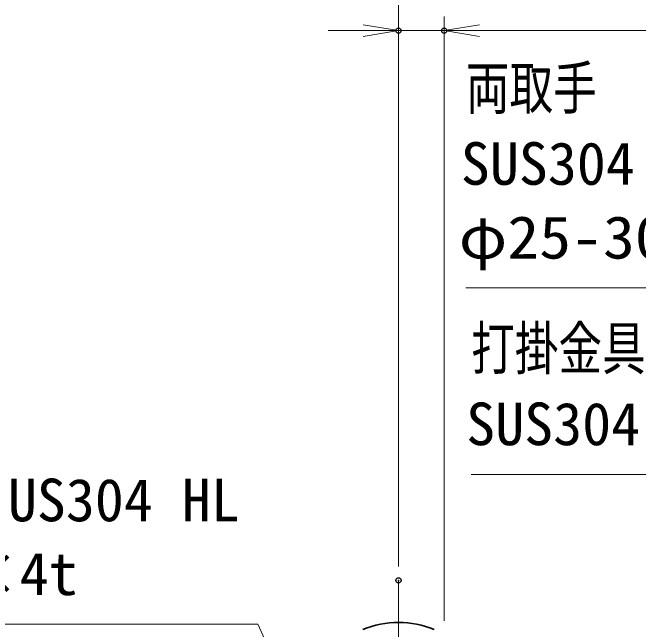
# Model space of a CAD drawing. Units: millimetres, scale not verified. Extents: x -11880 to 11880, y -8400 to 8400.
# Drawn here: x -1497 to 283, y 985 to 2740 of the extents above; entities that cross this region are included whole.
import ezdxf
from ezdxf.enums import TextEntityAlignment as Align

# ---------------------------------------------------------------- set-up
doc = ezdxf.new("R2010")
doc.units = ezdxf.units.MM
doc.header["$LTSCALE"] = 30
doc.header["$PDMODE"] = 32
doc.header["$PDSIZE"] = 15
doc.linetypes.add('USER1', pattern=[18, 12, -1.5, 3, -1.5])
for name, color, linetype, lineweight in [('0-1_外形線', 7, 'Continuous', 35), ('0-2_軸線', 200, 'USER1', 15), ('0-4_寸法線', 4, 'Continuous', 18), ('0-5_0', 7, 'Continuous', 18)]:
    doc.layers.add(name, color=color, linetype=linetype, lineweight=lineweight)
doc.layers.add('0-6_Defpoints', color=7, linetype='Continuous')
doc.styles.add('ＭＳ ゴシック', font='')
doc.styles.get('ＭＳ ゴシック').set_extended_font_data('MS Gothic')

# ---------------------------------------------------------------- blocks, each defined once
blk = doc.blocks.new('_Open')
at = {"layer": '0-5_0', "color": 4}
blk.add_line((-30, 5), (0, 0), dxfattribs=at)
blk.add_lwpolyline([(-30, -5), (0, 0), (-30, 0)], dxfattribs=at)
blk = doc.blocks.new('S40')
at = {"layer": '0-4_寸法線'}
blk.add_lwpolyline([(28503848.2, 86329713.7), (28542723.4, 86329713.7), (28559360.3, 86288997.8), (28560495, 86286220.7)], dxfattribs=at)
at = {"layer": '0-4_寸法線', "color": 254, "style": 'ＭＳ ゴシック'}
for s, width, p in [('両取手', 0.75, (28503848.2, 86343865.5)), ('φ25-300L', 1.1, (28503243.4, 86331114.3))]:
    blk.add_text(s, height=3637, dxfattribs=dict(at, width=width)).set_placement(p, align=Align.BOTTOM_LEFT)
blk.add_text('SUS304（＃400）', height=3637, dxfattribs=at).set_placement((28503416.2, 86337414.3), align=Align.BOTTOM_LEFT)
blk = doc.blocks.new('S42')
at = {"layer": '0-4_寸法線'}
blk.add_lwpolyline([(28504303.4, 86313792), (28543178.6, 86313792), (28559441.9, 86276328.4), (28560636.6, 86273576.5)], dxfattribs=at)
at = {"layer": '0-4_寸法線', "color": 254, "style": 'ＭＳ ゴシック', "width": 0.75}
blk.add_text('打掛金具（道路側）', height=3637, dxfattribs=at).set_placement((28504303.4, 86321643.8), align=Align.BOTTOM_LEFT)
at = {"layer": '0-4_寸法線', "color": 254, "style": 'ＭＳ ゴシック'}
blk.add_text('SUS304（＃400）', height=3637, dxfattribs=at).set_placement((28503871.4, 86315192.6), align=Align.BOTTOM_LEFT)
blk = doc.blocks.new('S44')
at = {"layer": '0-4_寸法線'}
for points in [[(28445130.7, 86300996.2), (28486108.3, 86300996.2), (28495127.8, 86281065), (28496364.6, 86278331.8)], [(28494672.2, 86280858.8), (28496364.6, 86278331.8), (28495583.3, 86281271.1)]]:
    blk.add_lwpolyline(points, dxfattribs=at)
at = {"layer": '0-4_寸法線', "color": 254, "style": 'ＭＳ ゴシック'}
for s, p in [('回転柱 SUS304 HL', (28444939.7, 86308696.8)), ('φ216.3×4t', (28444698.7, 86302396.8))]:
    blk.add_text(s, height=3637, dxfattribs=at).set_placement(p, align=Align.BOTTOM_LEFT)

msp = doc.modelspace()

# ---------------------------------------------------------------- linework, layer by layer
at = {"layer": '0-1_外形線'}
msp.add_arc((-399.52, 738.4), 266.94, 67.67999, 112.32001, dxfattribs=at)
at = {"layer": '0-2_軸線'}
msp.add_line((-399.52, 1124.92), (-399.52, -1709.13), dxfattribs=at)
at = {"layer": '0-4_寸法線'}
for p, q in [((-399.52, 1164.92), (-399.52, 3080.92)), ((-399.52, 1164.92), (-399.52, 2728.9)), ((-269.52, 1010.34), (-269.52, 2728.9)), ((-269.52, 1010.34), (-269.52, 2728.9)), ((-499.52, 2688.9), (-599.52, 2688.9)), ((-269.52, 2688.9), (-399.52, 2688.9)), ((1730.48, 2688.9), (-269.52, 2688.9)), ((-169.52, 2688.9), (-69.52, 2688.9))]:
    msp.add_line(p, q, dxfattribs=at)
at = {"layer": '0-6_Defpoints'}
for p in [(-399.52, 2688.9), (-269.52, 2688.9), (-399.52, 1124.92)]:
    msp.add_point(p, dxfattribs=at)

# ---------------------------------------------------------------- block references
at = {"layer": '0-4_寸法線'}
for name, p, xscale, yscale in [('_Open', (-399.52, 2688.9), 3.333333, 3.333333), ('S40', (-950336.02, -2875699.51), 0.03333333, 0.03333333), ('S42', (-950336.02, -2875699.51), 0.03333333, 0.03333333), ('S44', (-950336.02, -2875699.51), 0.03333333, 0.03333333)]:
    msp.add_blockref(name, p, dxfattribs=dict(at, xscale=xscale, yscale=yscale))
at = {"layer": '0-4_寸法線', "xscale": 3.333333, "yscale": 3.333333, "rotation": 180}
msp.add_blockref('_Open', (-269.52, 2688.9), dxfattribs=at)
msp.add_blockref('_Open', (-269.52, 2688.9), dxfattribs=at)

doc.saveas('drawing.dxf')
